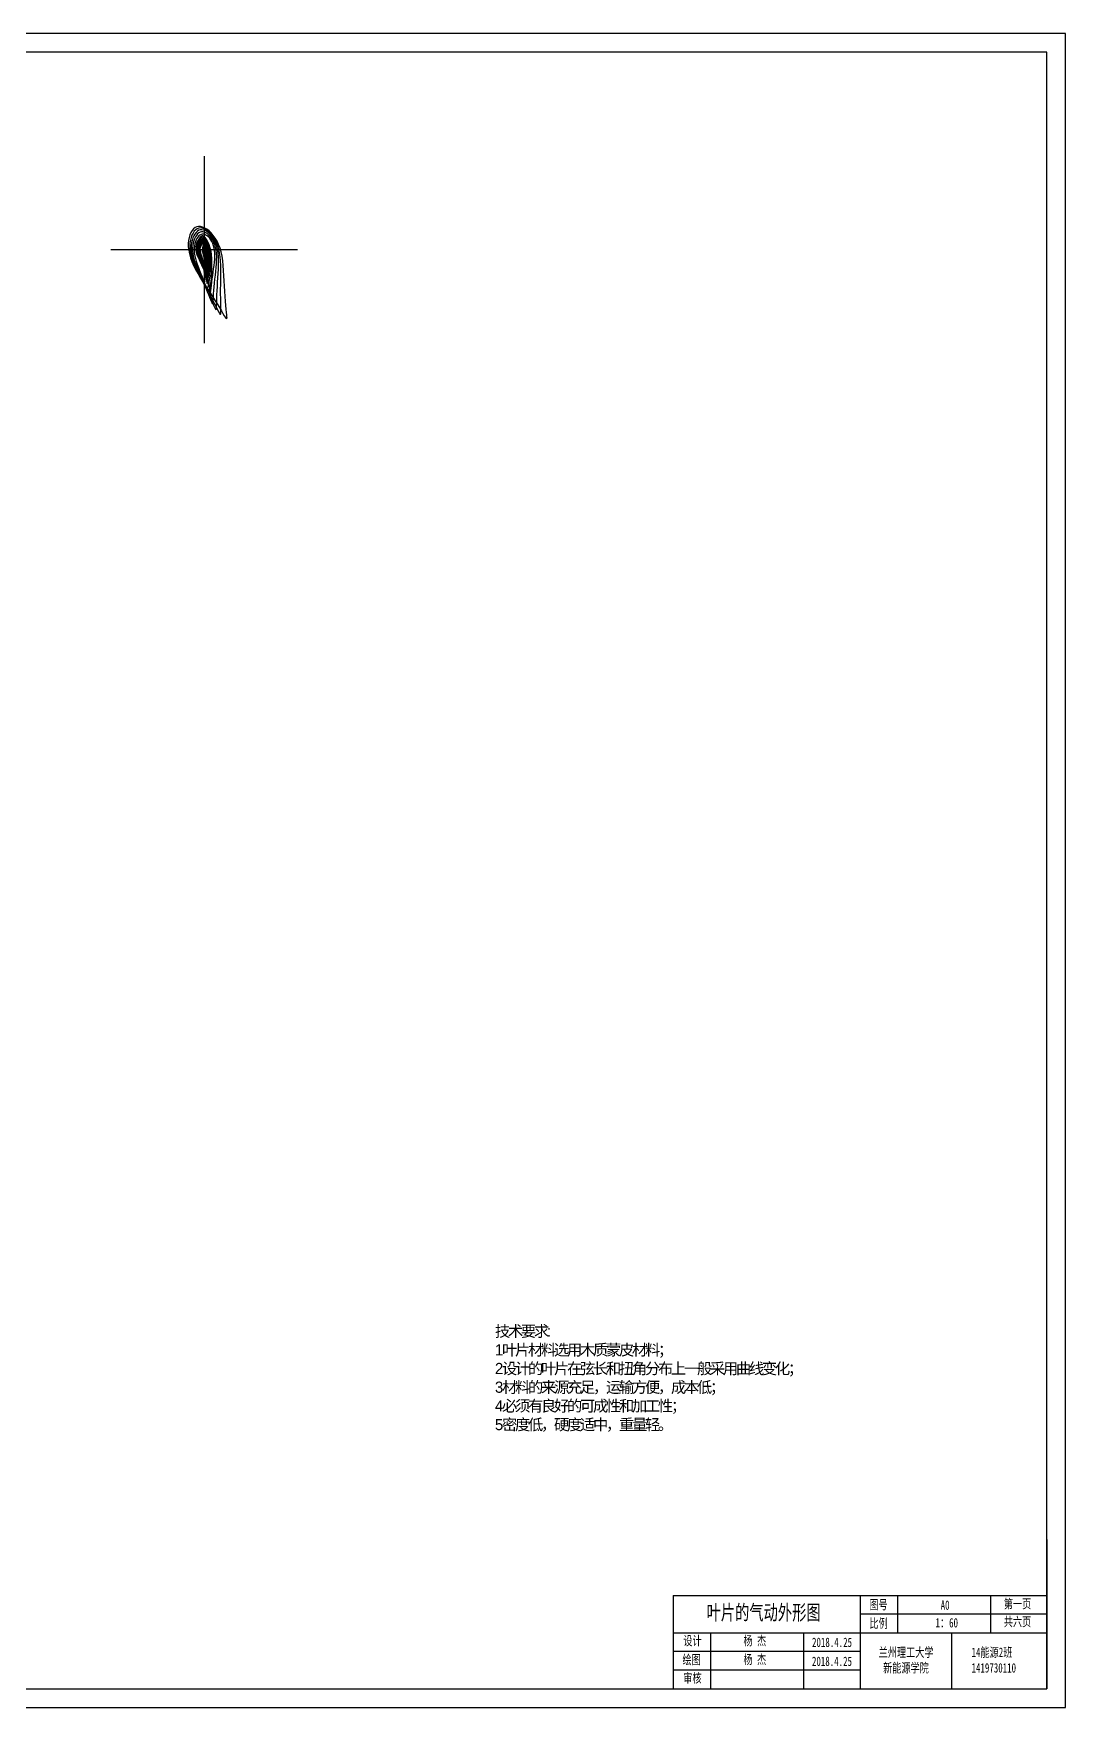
# Model space of a CAD drawing. Header units: millimetres. Extents: x -7 to 119, y -36 to 53.
# Drawn here: x 64 to 119.2, y -36.2 to 53.4 of the extents above; entities that cross this region are included whole.
import ezdxf

# ---------------------------------------------------------------- set-up
doc = ezdxf.new("R2010")
doc.units = ezdxf.units.MM
doc.layers.add('标注', color=7, linetype='Continuous', true_color=0x2ec4b6)
doc.styles.get("Standard").update_dxf_attribs({"font": 'arial.ttf'})

msp = doc.modelspace()

# ---------------------------------------------------------------- linework, layer by layer
for p, q in [((73.102, 46.785), (73.102, 36.785)), ((72.703, 43.011), (72.703, 43.011)), ((72.81, 42.938), (72.81, 42.938)), ((72.89, 42.852), (72.89, 42.852)), ((72.952, 42.745), (72.952, 42.745)), ((73, 42.621), (73, 42.621)), ((118.212, -27.244), (118.212, -35.244)), ((118.212, -28.244), (118.212, -29.244)), ((98.212, -30.244), (118.212, -30.244)), ((98.212, -30.244), (98.212, -35.244)), ((108.212, -30.244), (108.212, -35.244)), ((110.212, -30.244), (110.212, -32.244)), ((115.212, -32.244), (115.212, -30.244)), ((118.212, -30.244), (118.212, -31.244)), ((118.212, -31.244), (108.212, -31.244)), ((98.212, -32.244), (118.212, -32.244)), ((98.212, -32.244), (100.212, -32.244)), ((100.212, -32.244), (100.212, -35.244)), ((105.212, -35.244), (105.212, -32.244)), ((108.212, -32.244), (113.109, -32.244)), ((110.212, -32.244), (115.212, -32.244)), ((113.109, -32.244), (113.109, -35.244)), ((108.212, -33.244), (98.212, -33.244)), ((118.212, -35.244), (118.212, -33.244)), ((108.212, -34.241), (98.212, -34.241)), ((100.212, -35.244), (105.212, -35.244))]:
    msp.add_line(p, q)
for points in [[(119.212, 52.358), (119.212, 53.358), (-6.638, 53.358), (-6.638, -35.244), (-6.638, -36.244), (118.212, -36.244), (119.212, -36.244)], [(118.212, 52.358), (-5.638, 52.358), (-5.638, -35.244), (118.212, -35.244)], [(72.703, 43.011), (72.617, 42.969), (72.535, 42.901), (72.46, 42.812), (72.395, 42.704), (72.34, 42.579), (72.297, 42.439), (72.268, 42.284), (72.254, 42.117), (72.255, 41.939), (72.273, 41.751), (72.309, 41.557), (72.363, 41.357), (72.437, 41.152), (72.532, 40.941), (72.645, 40.724), (72.774, 40.5), (72.915, 40.269), (73.062, 40.035), (73.214, 39.799), (73.365, 39.565), (73.513, 39.337), (73.663, 39.1), (73.798, 38.881), (73.918, 38.684), (74.023, 38.511), (74.11, 38.365), (74.179, 38.25), (74.229, 38.166), (74.259, 38.115), (74.299, 38.107), (74.326, 38.137), (74.321, 38.196), (74.312, 38.293), (74.3, 38.427), (74.285, 38.596), (74.267, 38.797), (74.248, 39.028), (74.229, 39.285), (74.211, 39.563), (74.195, 39.835), (74.18, 40.114), (74.164, 40.394), (74.146, 40.67), (74.123, 40.939), (74.096, 41.196), (74.06, 41.439), (74.012, 41.664), (73.951, 41.874), (73.877, 42.068), (73.792, 42.246), (73.696, 42.407), (73.592, 42.552), (73.482, 42.679), (73.368, 42.787), (73.251, 42.876), (73.133, 42.944), (73.016, 42.993), (72.904, 43.021), (72.798, 43.028)], [(72.81, 42.938), (72.728, 42.904), (72.649, 42.846), (72.575, 42.769), (72.508, 42.674), (72.45, 42.562), (72.402, 42.436), (72.366, 42.295), (72.342, 42.142), (72.333, 41.978), (72.338, 41.805), (72.358, 41.624), (72.396, 41.437), (72.452, 41.243), (72.525, 41.044), (72.616, 40.837), (72.721, 40.623), (72.836, 40.403), (72.958, 40.178), (73.083, 39.952), (73.208, 39.727), (73.329, 39.508), (73.452, 39.281), (73.563, 39.071), (73.662, 38.882), (73.747, 38.717), (73.818, 38.577), (73.875, 38.467), (73.916, 38.387), (73.94, 38.338), (73.976, 38.329), (74.003, 38.354), (74.002, 38.409), (74, 38.498), (73.997, 38.623), (73.993, 38.779), (73.99, 38.965), (73.986, 39.178), (73.984, 39.416), (73.985, 39.673), (73.988, 39.924), (73.991, 40.181), (73.993, 40.44), (73.993, 40.695), (73.989, 40.944), (73.98, 41.182), (73.962, 41.407), (73.931, 41.618), (73.888, 41.814), (73.832, 41.997), (73.765, 42.166), (73.687, 42.321), (73.6, 42.461), (73.507, 42.584), (73.408, 42.69), (73.306, 42.779), (73.202, 42.849), (73.098, 42.901), (72.996, 42.934), (72.899, 42.947)], [(72.89, 42.852), (72.814, 42.825), (72.739, 42.776), (72.667, 42.709), (72.602, 42.625), (72.543, 42.526), (72.493, 42.413), (72.454, 42.286), (72.425, 42.148), (72.408, 41.998), (72.405, 41.84), (72.415, 41.674), (72.441, 41.5), (72.482, 41.321), (72.54, 41.135), (72.613, 40.942), (72.699, 40.742), (72.793, 40.535), (72.894, 40.324), (72.997, 40.111), (73.101, 39.9), (73.201, 39.694), (73.303, 39.481), (73.394, 39.284), (73.476, 39.106), (73.546, 38.951), (73.604, 38.821), (73.65, 38.717), (73.684, 38.642), (73.704, 38.596), (73.736, 38.586), (73.763, 38.608), (73.764, 38.658), (73.766, 38.74), (73.769, 38.853), (73.773, 38.996), (73.779, 39.167), (73.786, 39.362), (73.796, 39.579), (73.808, 39.814), (73.823, 40.043), (73.838, 40.278), (73.852, 40.514), (73.864, 40.747), (73.873, 40.974), (73.875, 41.193), (73.869, 41.399), (73.852, 41.593), (73.822, 41.774), (73.779, 41.944), (73.725, 42.102), (73.662, 42.247), (73.589, 42.379), (73.51, 42.496), (73.425, 42.598), (73.335, 42.683), (73.244, 42.753), (73.151, 42.805), (73.059, 42.839), (72.971, 42.856)], [(72.952, 42.745), (72.883, 42.724), (72.814, 42.683), (72.748, 42.626), (72.686, 42.553), (72.63, 42.467), (72.582, 42.368), (72.542, 42.256), (72.511, 42.134), (72.491, 42.001), (72.482, 41.86), (72.485, 41.711), (72.501, 41.555), (72.532, 41.394), (72.576, 41.226), (72.635, 41.051), (72.704, 40.869), (72.781, 40.68), (72.862, 40.488), (72.947, 40.295), (73.031, 40.103), (73.114, 39.915), (73.197, 39.721), (73.271, 39.542), (73.337, 39.381), (73.394, 39.239), (73.441, 39.121), (73.478, 39.026), (73.506, 38.958), (73.522, 38.917), (73.551, 38.906), (73.575, 38.925), (73.578, 38.969), (73.583, 39.043), (73.59, 39.144), (73.599, 39.271), (73.61, 39.423), (73.623, 39.597), (73.64, 39.79), (73.66, 40), (73.681, 40.204), (73.703, 40.413), (73.725, 40.623), (73.744, 40.831), (73.76, 41.033), (73.77, 41.228), (73.773, 41.412), (73.764, 41.586), (73.744, 41.749), (73.712, 41.902), (73.67, 42.045), (73.618, 42.177), (73.559, 42.297), (73.492, 42.404), (73.42, 42.498), (73.343, 42.578), (73.264, 42.644), (73.183, 42.693), (73.103, 42.728), (73.025, 42.746)], [(73, 42.621), (72.939, 42.605), (72.879, 42.571), (72.82, 42.524), (72.764, 42.463), (72.713, 42.39), (72.668, 42.305), (72.63, 42.209), (72.6, 42.104), (72.579, 41.99), (72.567, 41.868), (72.565, 41.739), (72.575, 41.603), (72.596, 41.463), (72.63, 41.316), (72.676, 41.163), (72.73, 41.003), (72.792, 40.837), (72.857, 40.668), (72.924, 40.498), (72.992, 40.329), (73.058, 40.164), (73.124, 39.994), (73.184, 39.837), (73.236, 39.695), (73.281, 39.571), (73.319, 39.467), (73.349, 39.384), (73.37, 39.324), (73.383, 39.288), (73.407, 39.278), (73.429, 39.293), (73.433, 39.332), (73.439, 39.395), (73.448, 39.483), (73.46, 39.593), (73.474, 39.724), (73.491, 39.874), (73.51, 40.041), (73.534, 40.222), (73.558, 40.398), (73.583, 40.579), (73.608, 40.76), (73.631, 40.94), (73.65, 41.115), (73.665, 41.283), (73.672, 41.443), (73.67, 41.593), (73.657, 41.735), (73.634, 41.869), (73.602, 41.994), (73.561, 42.109), (73.512, 42.215), (73.458, 42.31), (73.398, 42.394), (73.334, 42.465), (73.267, 42.524), (73.199, 42.57), (73.13, 42.602), (73.063, 42.62)], [(73.383, 39.565), (73.39, 39.599), (73.403, 39.651), (73.419, 39.717), (73.437, 39.795), (73.452, 39.886), (73.465, 39.991), (73.477, 40.108), (73.488, 40.236), (73.498, 40.373), (73.506, 40.517), (73.513, 40.666), (73.518, 40.818), (73.52, 40.971), (73.52, 41.123), (73.516, 41.272), (73.494, 41.554), (73.473, 41.684), (73.445, 41.808), (73.41, 41.926), (73.372, 42.037), (73.33, 42.139), (73.286, 42.232), (73.241, 42.314), (73.194, 42.384), (73.148, 42.442), (73.102, 42.486), (73.059, 42.516), (73.033, 42.527), (73.023, 42.529), (73.02, 42.529), (73.009, 42.529), (73.005, 42.529), (72.995, 42.526), (72.983, 42.522), (72.941, 42.497), (72.897, 42.459), (72.853, 42.409), (72.81, 42.349), (72.77, 42.279), (72.732, 42.202), (72.7, 42.118), (72.674, 42.029), (72.657, 41.936), (72.65, 41.84), (72.658, 41.742), (72.682, 41.636), (72.719, 41.521), (72.768, 41.398), (72.827, 41.265), (72.893, 41.124), (72.965, 40.975), (73.039, 40.819), (73.112, 40.658), (73.18, 40.494), (73.242, 40.331), (73.294, 40.173), (73.335, 40.023), (73.364, 39.887), (73.382, 39.77), (73.389, 39.674), (73.387, 39.605), (73.383, 39.566), (73.381, 39.553)], [(73.309, 39.783), (73.316, 39.813), (73.329, 39.859), (73.345, 39.918), (73.362, 39.989), (73.378, 40.07), (73.392, 40.164), (73.405, 40.269), (73.417, 40.384), (73.429, 40.506), (73.44, 40.636), (73.449, 40.77), (73.456, 40.906), (73.461, 41.044), (73.464, 41.181), (73.464, 41.315), (73.45, 41.569), (73.434, 41.686), (73.411, 41.798), (73.382, 41.905), (73.35, 42.006), (73.315, 42.099), (73.277, 42.183), (73.237, 42.258), (73.197, 42.322), (73.157, 42.375), (73.117, 42.415), (73.079, 42.443), (73.055, 42.454), (73.046, 42.456), (73.044, 42.456), (73.033, 42.456), (73.03, 42.456), (73.021, 42.454), (73.01, 42.45), (72.972, 42.429), (72.932, 42.396), (72.891, 42.352), (72.851, 42.298), (72.813, 42.237), (72.778, 42.168), (72.747, 42.093), (72.722, 42.013), (72.705, 41.93), (72.697, 41.844), (72.702, 41.756), (72.721, 41.659), (72.752, 41.556), (72.794, 41.444), (72.844, 41.323), (72.901, 41.195), (72.962, 41.059), (73.025, 40.918), (73.087, 40.771), (73.146, 40.623), (73.198, 40.475), (73.242, 40.331), (73.276, 40.196), (73.299, 40.073), (73.312, 39.967), (73.316, 39.881), (73.313, 39.818), (73.309, 39.783), (73.307, 39.772)], [(73.253, 39.984), (73.26, 40.011), (73.272, 40.053), (73.287, 40.105), (73.304, 40.168), (73.32, 40.241), (73.334, 40.325), (73.347, 40.419), (73.361, 40.522), (73.373, 40.632), (73.385, 40.748), (73.395, 40.868), (73.405, 40.99), (73.412, 41.114), (73.416, 41.237), (73.418, 41.357), (73.41, 41.585), (73.398, 41.691), (73.379, 41.792), (73.356, 41.888), (73.328, 41.979), (73.298, 42.063), (73.266, 42.139), (73.232, 42.207), (73.197, 42.265), (73.161, 42.313), (73.126, 42.351), (73.093, 42.376), (73.071, 42.386), (73.064, 42.388), (73.061, 42.389), (73.052, 42.389), (73.049, 42.388), (73.041, 42.387), (73.031, 42.383), (72.996, 42.365), (72.96, 42.336), (72.923, 42.297), (72.886, 42.25), (72.851, 42.195), (72.818, 42.134), (72.789, 42.068), (72.765, 41.997), (72.748, 41.922), (72.739, 41.845), (72.743, 41.766), (72.758, 41.679), (72.784, 41.585), (72.819, 41.484), (72.862, 41.375), (72.911, 41.259), (72.964, 41.136), (73.018, 41.008), (73.071, 40.875), (73.121, 40.741), (73.165, 40.607), (73.202, 40.478), (73.23, 40.356), (73.249, 40.245), (73.259, 40.149), (73.261, 40.072), (73.257, 40.016), (73.253, 39.985), (73.251, 39.975)], [(73.215, 40.097), (73.222, 40.122), (73.234, 40.16), (73.249, 40.21), (73.266, 40.268), (73.282, 40.336), (73.296, 40.414), (73.311, 40.502), (73.324, 40.598), (73.338, 40.701), (73.351, 40.809), (73.362, 40.922), (73.373, 41.036), (73.382, 41.152), (73.388, 41.267), (73.391, 41.379), (73.388, 41.593), (73.378, 41.692), (73.362, 41.787), (73.341, 41.878), (73.317, 41.963), (73.29, 42.042), (73.261, 42.114), (73.23, 42.178), (73.198, 42.233), (73.166, 42.279), (73.134, 42.314), (73.102, 42.339), (73.083, 42.348), (73.075, 42.35), (73.073, 42.351), (73.065, 42.351), (73.062, 42.351), (73.054, 42.349), (73.045, 42.346), (73.012, 42.33), (72.977, 42.303), (72.942, 42.268), (72.907, 42.224), (72.873, 42.173), (72.841, 42.116), (72.813, 42.054), (72.79, 41.988), (72.773, 41.919), (72.763, 41.847), (72.765, 41.773), (72.778, 41.691), (72.801, 41.603), (72.833, 41.508), (72.871, 41.405), (72.915, 41.296), (72.962, 41.18), (73.011, 41.059), (73.059, 40.934), (73.104, 40.807), (73.143, 40.681), (73.175, 40.559), (73.2, 40.445), (73.216, 40.341), (73.223, 40.251), (73.224, 40.179), (73.22, 40.127), (73.215, 40.097), (73.213, 40.088)], [(73.186, 40.197), (73.192, 40.22), (73.204, 40.256), (73.219, 40.302), (73.236, 40.357), (73.251, 40.421), (73.266, 40.494), (73.281, 40.576), (73.295, 40.666), (73.309, 40.763), (73.323, 40.865), (73.335, 40.97), (73.346, 41.078), (73.356, 41.186), (73.364, 41.294), (73.369, 41.4), (73.368, 41.601), (73.36, 41.694), (73.346, 41.783), (73.328, 41.869), (73.307, 41.949), (73.282, 42.024), (73.256, 42.092), (73.228, 42.153), (73.198, 42.205), (73.169, 42.248), (73.139, 42.282), (73.11, 42.305), (73.091, 42.315), (73.085, 42.317), (73.083, 42.317), (73.075, 42.318), (73.072, 42.317), (73.065, 42.316), (73.056, 42.314), (73.025, 42.298), (72.992, 42.274), (72.958, 42.241), (72.925, 42.2), (72.892, 42.153), (72.862, 42.1), (72.834, 42.042), (72.811, 41.981), (72.794, 41.916), (72.785, 41.848), (72.785, 41.778), (72.797, 41.701), (72.817, 41.618), (72.845, 41.528), (72.88, 41.431), (72.92, 41.328), (72.963, 41.218), (73.007, 41.104), (73.05, 40.986), (73.09, 40.866), (73.126, 40.747), (73.154, 40.632), (73.176, 40.524), (73.189, 40.426), (73.195, 40.342), (73.195, 40.274), (73.19, 40.225), (73.185, 40.197), (73.184, 40.188)], [(73.162, 40.285), (73.169, 40.307), (73.18, 40.341), (73.195, 40.384), (73.211, 40.436), (73.227, 40.496), (73.242, 40.565), (73.256, 40.642), (73.271, 40.727), (73.285, 40.818), (73.299, 40.914), (73.312, 41.013), (73.324, 41.115), (73.335, 41.217), (73.343, 41.318), (73.349, 41.418), (73.351, 41.608), (73.344, 41.696), (73.332, 41.781), (73.316, 41.862), (73.297, 41.938), (73.275, 42.009), (73.251, 42.073), (73.225, 42.13), (73.198, 42.18), (73.17, 42.221), (73.143, 42.254), (73.116, 42.276), (73.098, 42.285), (73.092, 42.287), (73.09, 42.287), (73.082, 42.288), (73.08, 42.288), (73.073, 42.287), (73.064, 42.284), (73.035, 42.27), (73.004, 42.248), (72.972, 42.217), (72.939, 42.179), (72.908, 42.135), (72.879, 42.085), (72.852, 42.031), (72.83, 41.973), (72.813, 41.912), (72.803, 41.848), (72.803, 41.782), (72.813, 41.709), (72.831, 41.631), (72.856, 41.546), (72.888, 41.454), (72.924, 41.355), (72.964, 41.252), (73.004, 41.143), (73.044, 41.031), (73.08, 40.918), (73.112, 40.805), (73.138, 40.696), (73.157, 40.594), (73.168, 40.502), (73.173, 40.422), (73.172, 40.358), (73.167, 40.312), (73.162, 40.286), (73.16, 40.277)], [(73.143, 40.373), (73.149, 40.394), (73.16, 40.426), (73.175, 40.466), (73.191, 40.515), (73.206, 40.571), (73.221, 40.636), (73.235, 40.708), (73.25, 40.788), (73.264, 40.874), (73.278, 40.963), (73.292, 41.057), (73.304, 41.152), (73.315, 41.248), (73.324, 41.344), (73.331, 41.438), (73.334, 41.616), (73.329, 41.699), (73.318, 41.779), (73.304, 41.855), (73.287, 41.927), (73.267, 41.994), (73.245, 42.054), (73.221, 42.109), (73.196, 42.156), (73.171, 42.195), (73.145, 42.225), (73.12, 42.247), (73.104, 42.256), (73.098, 42.257), (73.096, 42.258), (73.089, 42.258), (73.086, 42.258), (73.08, 42.257), (73.072, 42.255), (73.044, 42.242), (73.014, 42.221), (72.984, 42.193), (72.953, 42.157), (72.923, 42.116), (72.895, 42.07), (72.87, 42.019), (72.848, 41.965), (72.832, 41.907), (72.821, 41.848), (72.821, 41.785), (72.829, 41.717), (72.845, 41.643), (72.868, 41.562), (72.897, 41.476), (72.93, 41.383), (72.966, 41.285), (73.003, 41.182), (73.039, 41.076), (73.072, 40.969), (73.101, 40.863), (73.124, 40.761), (73.141, 40.664), (73.151, 40.577), (73.155, 40.502), (73.153, 40.441), (73.148, 40.398), (73.143, 40.374), (73.141, 40.366)], [(73.127, 40.45), (73.134, 40.469), (73.145, 40.499), (73.159, 40.538), (73.174, 40.583), (73.189, 40.636), (73.203, 40.697), (73.218, 40.766), (73.233, 40.841), (73.247, 40.922), (73.261, 41.007), (73.275, 41.095), (73.287, 41.185), (73.298, 41.275), (73.308, 41.366), (73.315, 41.454), (73.32, 41.623), (73.316, 41.701), (73.307, 41.777), (73.294, 41.849), (73.278, 41.917), (73.26, 41.981), (73.24, 42.038), (73.218, 42.09), (73.195, 42.135), (73.171, 42.172), (73.147, 42.201), (73.123, 42.222), (73.108, 42.23), (73.102, 42.232), (73.101, 42.232), (73.094, 42.233), (73.092, 42.233), (73.086, 42.232), (73.078, 42.23), (73.052, 42.218), (73.023, 42.198), (72.994, 42.172), (72.965, 42.138), (72.936, 42.1), (72.909, 42.056), (72.884, 42.008), (72.863, 41.957), (72.847, 41.903), (72.837, 41.847), (72.836, 41.788), (72.843, 41.723), (72.858, 41.653), (72.879, 41.577), (72.906, 41.494), (72.936, 41.406), (72.969, 41.313), (73.003, 41.216), (73.036, 41.116), (73.066, 41.014), (73.093, 40.914), (73.114, 40.816), (73.128, 40.725), (73.137, 40.642), (73.14, 40.571), (73.138, 40.514), (73.132, 40.473), (73.127, 40.45), (73.126, 40.443)], [(73.115, 40.521), (73.121, 40.539), (73.132, 40.567), (73.145, 40.603), (73.16, 40.646), (73.175, 40.696), (73.189, 40.754), (73.203, 40.819), (73.218, 40.89), (73.232, 40.966), (73.246, 41.047), (73.26, 41.13), (73.272, 41.215), (73.284, 41.301), (73.293, 41.386), (73.301, 41.47), (73.307, 41.63), (73.304, 41.704), (73.296, 41.776), (73.284, 41.844), (73.27, 41.909), (73.253, 41.969), (73.234, 42.024), (73.214, 42.073), (73.193, 42.115), (73.17, 42.151), (73.148, 42.179), (73.126, 42.198), (73.111, 42.206), (73.106, 42.208), (73.105, 42.208), (73.098, 42.209), (73.096, 42.209), (73.09, 42.208), (73.083, 42.206), (73.058, 42.195), (73.031, 42.177), (73.003, 42.152), (72.975, 42.121), (72.947, 42.084), (72.922, 42.043), (72.898, 41.998), (72.878, 41.95), (72.862, 41.899), (72.852, 41.846), (72.85, 41.79), (72.857, 41.729), (72.87, 41.662), (72.889, 41.59), (72.914, 41.511), (72.942, 41.428), (72.972, 41.339), (73.004, 41.247), (73.034, 41.152), (73.062, 41.055), (73.086, 40.96), (73.105, 40.868), (73.118, 40.781), (73.126, 40.703), (73.128, 40.635), (73.125, 40.581), (73.12, 40.543), (73.115, 40.521), (73.113, 40.514)], [(73.105, 40.586), (73.111, 40.604), (73.121, 40.63), (73.134, 40.664), (73.149, 40.705), (73.163, 40.752), (73.177, 40.807), (73.191, 40.868), (73.205, 40.936), (73.219, 41.008), (73.233, 41.084), (73.247, 41.163), (73.259, 41.243), (73.271, 41.325), (73.28, 41.405), (73.288, 41.485), (73.295, 41.636), (73.293, 41.707), (73.286, 41.775), (73.275, 41.84), (73.262, 41.901), (73.247, 41.958), (73.229, 42.011), (73.21, 42.057), (73.19, 42.098), (73.17, 42.131), (73.148, 42.158), (73.128, 42.177), (73.114, 42.184), (73.109, 42.186), (73.108, 42.186), (73.101, 42.187), (73.099, 42.187), (73.094, 42.186), (73.087, 42.185), (73.063, 42.174), (73.037, 42.157), (73.011, 42.134), (72.984, 42.104), (72.958, 42.07), (72.933, 42.031), (72.91, 41.989), (72.89, 41.943), (72.875, 41.895), (72.865, 41.844), (72.863, 41.792), (72.869, 41.733), (72.881, 41.67), (72.899, 41.601), (72.921, 41.527), (72.947, 41.448), (72.976, 41.364), (73.005, 41.276), (73.033, 41.185), (73.058, 41.094), (73.081, 41.003), (73.098, 40.915), (73.11, 40.833), (73.116, 40.759), (73.118, 40.695), (73.115, 40.644), (73.11, 40.607), (73.105, 40.587), (73.103, 40.58)], [(73.097, 40.65), (73.102, 40.666), (73.112, 40.691), (73.125, 40.723), (73.139, 40.762), (73.153, 40.807), (73.166, 40.858), (73.18, 40.916), (73.194, 40.98), (73.208, 41.048), (73.222, 41.12), (73.235, 41.195), (73.247, 41.271), (73.259, 41.348), (73.268, 41.424), (73.276, 41.5), (73.284, 41.643), (73.282, 41.71), (73.276, 41.774), (73.266, 41.836), (73.254, 41.894), (73.24, 41.948), (73.224, 41.998), (73.207, 42.042), (73.188, 42.08), (73.168, 42.113), (73.148, 42.138), (73.129, 42.156), (73.116, 42.163), (73.111, 42.165), (73.11, 42.165), (73.104, 42.166), (73.102, 42.166), (73.097, 42.165), (73.09, 42.164), (73.068, 42.154), (73.043, 42.138), (73.018, 42.116), (72.992, 42.088), (72.967, 42.056), (72.943, 42.019), (72.922, 41.979), (72.903, 41.936), (72.888, 41.891), (72.878, 41.843), (72.876, 41.793), (72.881, 41.738), (72.892, 41.678), (72.908, 41.612), (72.929, 41.542), (72.953, 41.466), (72.979, 41.387), (73.006, 41.303), (73.032, 41.217), (73.056, 41.131), (73.076, 41.044), (73.092, 40.961), (73.103, 40.883), (73.109, 40.813), (73.11, 40.753), (73.107, 40.704), (73.101, 40.669), (73.097, 40.65), (73.095, 40.644)], [(73.132, 40.705), (73.137, 40.719), (73.145, 40.741), (73.155, 40.769), (73.165, 40.802), (73.176, 40.842), (73.186, 40.887), (73.195, 40.939), (73.205, 40.996), (73.214, 41.057), (73.223, 41.122), (73.231, 41.19), (73.238, 41.26), (73.245, 41.331), (73.25, 41.403), (73.254, 41.474), (73.256, 41.544), (73.256, 41.613), (73.254, 41.678), (73.249, 41.74), (73.241, 41.8), (73.231, 41.857), (73.219, 41.91), (73.206, 41.958), (73.192, 42.002), (73.177, 42.041), (73.161, 42.074), (73.145, 42.102), (73.129, 42.123), (73.114, 42.137), (73.1, 42.146), (73.095, 42.147), (73.092, 42.147), (73.09, 42.147), (73.089, 42.147), (73.088, 42.146), (73.085, 42.144), (73.079, 42.137), (73.069, 42.12), (73.059, 42.096), (73.05, 42.064), (73.041, 42.026), (73.032, 41.981), (73.024, 41.931), (73.015, 41.877), (73.006, 41.822), (73.002, 41.768), (73.004, 41.712), (73.012, 41.653), (73.026, 41.588), (73.043, 41.519), (73.063, 41.444), (73.083, 41.366), (73.102, 41.284), (73.119, 41.202), (73.132, 41.12), (73.143, 41.04), (73.149, 40.965), (73.152, 40.897), (73.15, 40.836), (73.146, 40.786), (73.14, 40.747), (73.135, 40.721), (73.132, 40.705), (73.131, 40.7)], [(73.124, 40.775), (73.129, 40.789), (73.136, 40.809), (73.146, 40.835), (73.156, 40.867), (73.166, 40.903), (73.175, 40.946), (73.184, 40.994), (73.194, 41.047), (73.203, 41.104), (73.211, 41.165), (73.219, 41.228), (73.227, 41.294), (73.233, 41.36), (73.238, 41.427), (73.242, 41.494), (73.245, 41.559), (73.245, 41.623), (73.244, 41.684), (73.239, 41.742), (73.232, 41.798), (73.223, 41.851), (73.212, 41.901), (73.2, 41.946), (73.187, 41.988), (73.173, 42.024), (73.159, 42.055), (73.144, 42.081), (73.129, 42.1), (73.115, 42.114), (73.102, 42.122), (73.098, 42.123), (73.095, 42.124), (73.093, 42.123), (73.092, 42.123), (73.091, 42.122), (73.088, 42.121), (73.083, 42.114), (73.073, 42.098), (73.064, 42.075), (73.055, 42.046), (73.046, 42.01), (73.038, 41.969), (73.03, 41.922), (73.021, 41.871), (73.013, 41.82), (73.008, 41.77), (73.01, 41.718), (73.017, 41.662), (73.03, 41.602), (73.046, 41.537), (73.064, 41.467), (73.082, 41.393), (73.099, 41.317), (73.114, 41.24), (73.127, 41.163), (73.136, 41.089), (73.141, 41.019), (73.143, 40.955), (73.142, 40.898), (73.137, 40.851), (73.132, 40.815), (73.127, 40.79), (73.124, 40.776), (73.123, 40.771)], [(73.117, 40.866), (73.121, 40.878), (73.128, 40.896), (73.137, 40.92), (73.147, 40.948), (73.156, 40.982), (73.165, 41.02), (73.173, 41.064), (73.182, 41.113), (73.19, 41.165), (73.198, 41.22), (73.206, 41.278), (73.213, 41.337), (73.219, 41.398), (73.224, 41.459), (73.228, 41.519), (73.231, 41.579), (73.232, 41.637), (73.23, 41.693), (73.227, 41.746), (73.22, 41.796), (73.212, 41.845), (73.203, 41.89), (73.192, 41.931), (73.18, 41.969), (73.168, 42.002), (73.155, 42.031), (73.142, 42.054), (73.128, 42.072), (73.116, 42.085), (73.104, 42.092), (73.1, 42.093), (73.097, 42.093), (73.095, 42.093), (73.094, 42.093), (73.093, 42.092), (73.091, 42.091), (73.086, 42.085), (73.077, 42.071), (73.068, 42.05), (73.06, 42.023), (73.052, 41.99), (73.045, 41.953), (73.037, 41.91), (73.029, 41.864), (73.021, 41.818), (73.017, 41.772), (73.018, 41.724), (73.024, 41.673), (73.035, 41.619), (73.05, 41.559), (73.066, 41.496), (73.082, 41.428), (73.097, 41.359), (73.111, 41.288), (73.121, 41.219), (73.129, 41.151), (73.134, 41.087), (73.136, 41.029), (73.134, 40.977), (73.13, 40.935), (73.125, 40.902), (73.12, 40.879), (73.117, 40.866), (73.116, 40.861)], [(73.111, 41.017), (73.114, 41.027), (73.12, 41.043), (73.128, 41.062), (73.136, 41.086), (73.144, 41.114), (73.151, 41.146), (73.158, 41.183), (73.166, 41.223), (73.173, 41.267), (73.18, 41.313), (73.187, 41.361), (73.193, 41.411), (73.198, 41.461), (73.203, 41.512), (73.206, 41.563), (73.209, 41.612), (73.21, 41.661), (73.209, 41.707), (73.206, 41.752), (73.201, 41.794), (73.194, 41.834), (73.187, 41.872), (73.178, 41.907), (73.168, 41.938), (73.158, 41.966), (73.147, 41.99), (73.136, 42.009), (73.125, 42.025), (73.115, 42.035), (73.105, 42.041), (73.101, 42.042), (73.099, 42.043), (73.098, 42.042), (73.097, 42.042), (73.096, 42.042), (73.094, 42.04), (73.09, 42.036), (73.082, 42.024), (73.075, 42.006), (73.068, 41.984), (73.061, 41.957), (73.055, 41.925), (73.048, 41.89), (73.041, 41.851), (73.034, 41.813), (73.031, 41.774), (73.031, 41.735), (73.037, 41.692), (73.046, 41.646), (73.057, 41.597), (73.07, 41.543), (73.084, 41.487), (73.096, 41.429), (73.107, 41.37), (73.116, 41.312), (73.122, 41.256), (73.126, 41.202), (73.127, 41.153), (73.125, 41.11), (73.122, 41.075), (73.117, 41.047), (73.113, 41.028), (73.111, 41.017), (73.11, 41.014)], [(73.107, 41.131), (73.11, 41.14), (73.115, 41.153), (73.121, 41.17), (73.128, 41.19), (73.135, 41.214), (73.141, 41.241), (73.148, 41.272), (73.154, 41.306), (73.16, 41.343), (73.167, 41.383), (73.172, 41.424), (73.178, 41.466), (73.183, 41.509), (73.187, 41.552), (73.19, 41.595), (73.192, 41.638), (73.193, 41.679), (73.193, 41.718), (73.19, 41.756), (73.186, 41.792), (73.181, 41.827), (73.174, 41.859), (73.167, 41.889), (73.159, 41.915), (73.15, 41.939), (73.141, 41.959), (73.132, 41.976), (73.123, 41.989), (73.114, 41.998), (73.105, 42.003), (73.103, 42.004), (73.101, 42.004), (73.099, 42.004), (73.099, 42.004), (73.098, 42.004), (73.096, 42.003), (73.093, 41.999), (73.086, 41.988), (73.08, 41.973), (73.074, 41.954), (73.068, 41.931), (73.062, 41.905), (73.057, 41.874), (73.05, 41.842), (73.045, 41.809), (73.041, 41.776), (73.042, 41.742), (73.046, 41.706), (73.053, 41.667), (73.063, 41.625), (73.074, 41.58), (73.085, 41.532), (73.096, 41.482), (73.105, 41.432), (73.112, 41.382), (73.117, 41.334), (73.12, 41.289), (73.121, 41.247), (73.119, 41.211), (73.116, 41.18), (73.112, 41.157), (73.109, 41.141), (73.107, 41.131), (73.106, 41.128)]]:
    msp.add_lwpolyline(points, close=True)
msp.add_lwpolyline([(78.102, 41.785), (75.602, 41.785), (75.602, 41.785), (68.102, 41.785)])

# ---------------------------------------------------------------- texts
at = {"insert": (88.667, -15.798), "char_height": 0.6, "attachment_point": 1}
msp.add_mtext_dynamic_manual_height_columns('{\\fDengXian Light|b0|i0|c134|p2;\\T0.75;\\C7;技术要求:\\P1叶片材料选用木质蒙皮材料；\\P2设计的叶片在弦长和扭角分布上一般采用曲线变化；\\P3材料的来源充足，运输方便，成本低；\\P4必须有良好的可成性和加工性；\\P5密度低，硬度适中，重量轻。}', width=25.18394, gutter_width=12.5, heights=[10.988], dxfattribs=at)
at = {"layer": '标注', "attachment_point": 1}
for s, width, heights, insert, char_height in [('{\\fSimSun|b0|i0|c134|p2;\\W0.7;\\C0;图号}', 1.30321, [0], (108.713, -30.486), 0.5), ('{\\fSimSun|b0|i0|c134|p2;\\W0.7;\\C0;第一页}', 1.76381, [0.983], (115.91, -30.442), 0.5), ('{\\fSimSun|b0|i0|c134|p2;\\W0.7;\\C0;叶片的气动外形图}', 8.36258, [1.049], (99.994, -30.755), 0.8), ('{\\fSimSun|b0|i0|c134|p2;\\W0.7;\\C0;A0}', 1.30321, [0], (112.528, -30.514), 0.5), ('{\\fSimSun|b0|i0|c134|p2;\\W0.7;\\C0;共六页}', 1.72063, [1.369], (115.906, -31.399), 0.5), ('{\\fSimSun|b0|i0|c134|p2;\\W0.7;\\C0;比例}', 1.30321, [0], (108.713, -31.486), 0.5), ('{\\fSimSun|b0|i0|c134|p2;\\W0.7;\\C0;1：60}', 1.30321, [0], (112.253, -31.457), 0.5), ('{\\fSimSun|b0|i0|c134|p2;\\W0.7;\\C0;设计}', 1.30321, [0], (98.75, -32.416), 0.5), ('{\\fSimSun|b0|i0|c134|p2;\\W0.7;\\C0;杨 杰}', 1.30321, [0], (101.971, -32.416), 0.5), ('{\\fSimSun|b0|i0|c134|p2;\\W0.7;\\C0;2018.4.25}', 1.30321, [0], (105.641, -32.503), 0.5), ('\\pxsm1;{\\fSimSun|b0|i0|c134|p2;\\H0.2x;\\W0.7;\\C0;兰州理工大学 \\P 新能源学院}', 5.53297, [3.087], (109.208, -33.036), 2.5), ('\\pxsm1;{\\fSimSun|b0|i0|c134|p2;\\H0.2x;\\W0.7;\\C0; 14能源2班 \\P 1419730110}', 5.53297, [3.087], (113.944, -33.036), 2.5), ('{\\fSimSun|b0|i0|c134|p2;\\W0.7;\\C0;绘图}', 1.30321, [0], (98.707, -33.428), 0.5), ('{\\fSimSun|b0|i0|c134|p2;\\W0.7;\\C0;杨 杰}', 1.30321, [0], (101.971, -33.419), 0.5), ('{\\fSimSun|b0|i0|c134|p2;\\W0.7;\\C0;2018.4.25}', 1.30321, [0], (105.638, -33.519), 0.5), ('{\\fSimSun|b0|i0|c134|p2;\\W0.7;\\C0;审核}', 1.30321, [0], (98.75, -34.416), 0.5)]:
    msp.add_mtext_dynamic_manual_height_columns(s, width=width, gutter_width=12.5, heights=heights, dxfattribs=dict(at, insert=insert, char_height=char_height))

doc.saveas('drawing.dxf')
